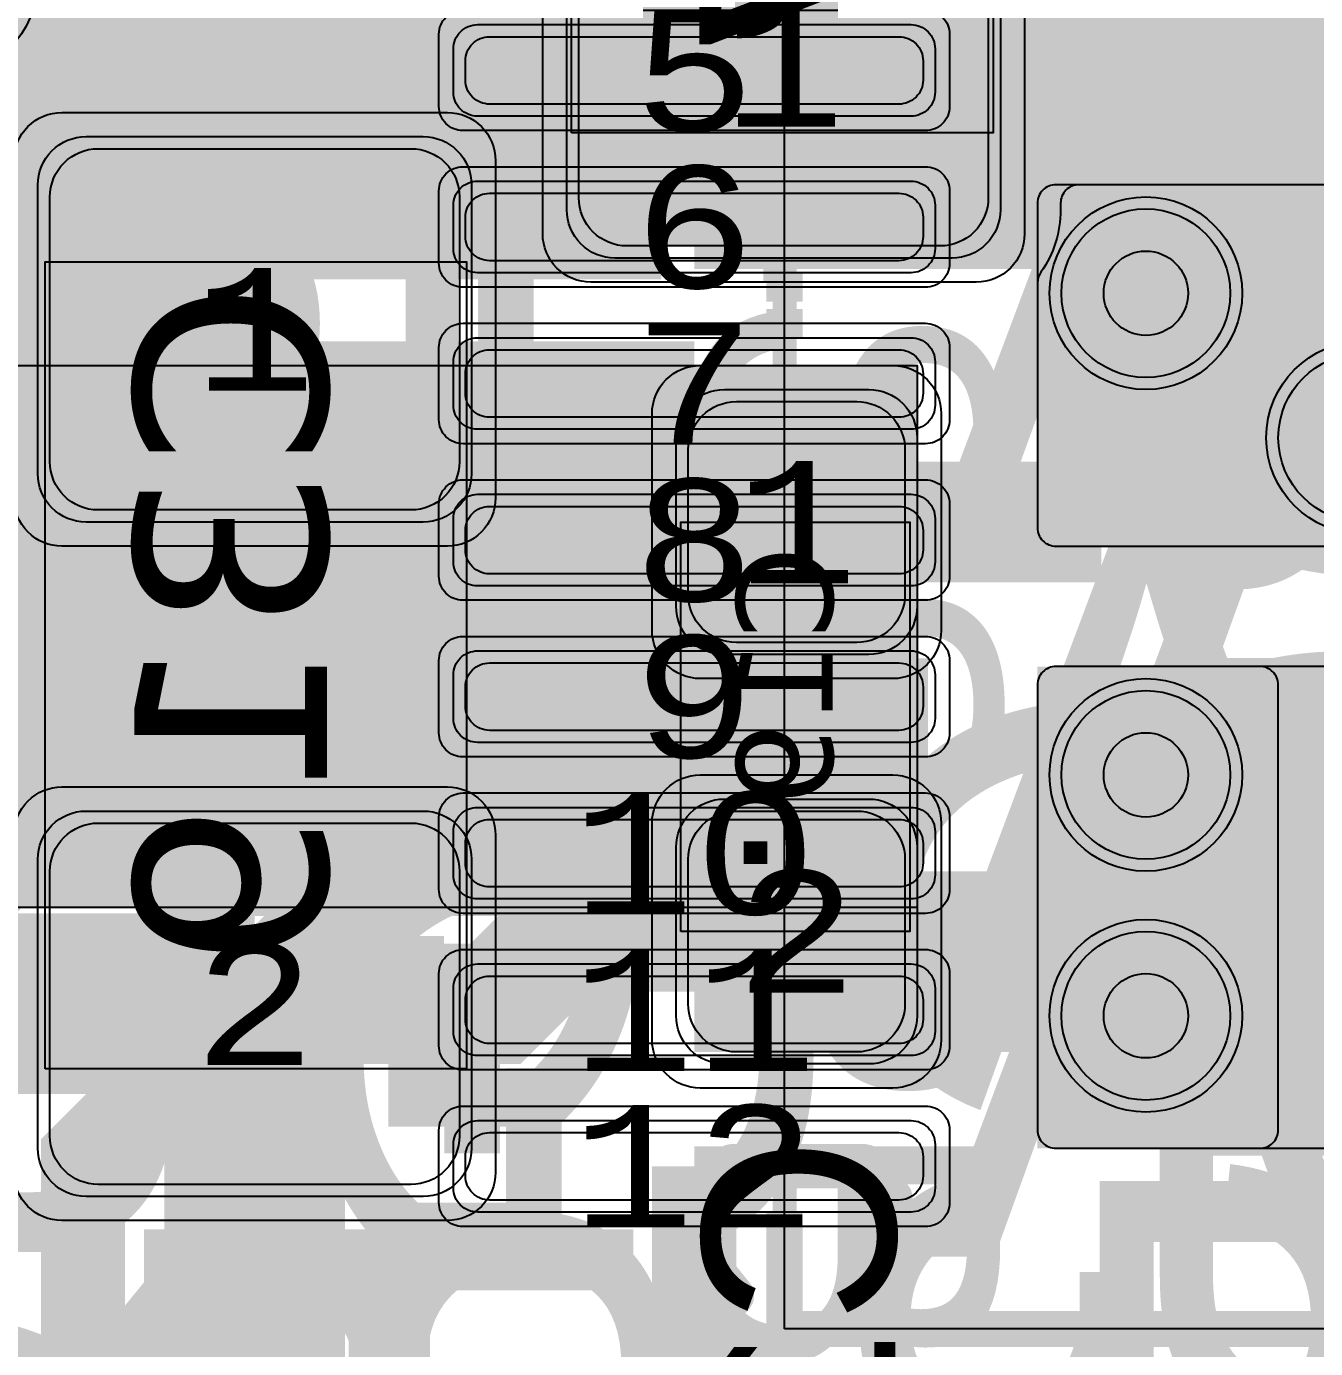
# Model space of a CAD drawing. Extents: x -28 to 199, y -61 to 255.
# Drawn here: x 87.55 to 92.9, y 116.92 to 122.41 of the extents above; entities that cross this region are included whole.
import ezdxf
from ezdxf.enums import TextEntityAlignment as Align

# ---------------------------------------------------------------- set-up
doc = ezdxf.new("R2010")
doc.units = 0
doc.header["$MEASUREMENT"] = 0
for name, color, linetype in [('ASSEMBLY_OUTLINES_BTM', 191, 'CONTINUOUS'), ('ASSEMBLY_OUTLINES_TOP', 102, 'CONTINUOUS'), ('ASSEMBLY_PART_NUMBERS_BTM', 191, 'CONTINUOUS'), ('ASSEMBLY_PART_NUMBERS_TOP', 102, 'CONTINUOUS'), ('ASSEMBLY_REF_DES_BTM', 191, 'CONTINUOUS'), ('DRILL_DRAWING', 21, 'CONTINUOUS'), ('GENERATED_SILKSCREEN_BTM', 255, 'CONTINUOUS'), ('GENERATED_SILKSCREEN_TOP', 140, 'CONTINUOUS'), ('PART_PADS_SMD_BTM', 10, 'CONTINUOUS'), ('PART_PADS_SMD_TOP', 150, 'CONTINUOUS'), ('PIN_NUMBERS_BTM', 8, 'CONTINUOUS'), ('PIN_NUMBERS_TOP', 8, 'CONTINUOUS'), ('PLACEMENT_OUTLINES_BTM', 222, 'CONTINUOUS'), ('PLACEMENT_OUTLINES_TOP', 130, 'CONTINUOUS'), ('PLANE_DATA_LAYER_2', 230, 'CONTINUOUS'), ('PLANE_DATA_LAYER_3', 81, 'CONTINUOUS'), ('PLANE_DATA_LAYER_BOTTOM', 10, 'CONTINUOUS'), ('PLANE_DATA_LAYER_TOP', 150, 'CONTINUOUS'), ('PLANE_SHAPES_LAYER_2', 230, 'CONTINUOUS'), ('PLANE_SHAPES_LAYER_3', 81, 'CONTINUOUS'), ('PLANE_SHAPES_LAYER_BOTTOM', 10, 'CONTINUOUS'), ('PLANE_SHAPES_LAYER_TOP', 150, 'CONTINUOUS'), ('SILKSCREEN_OUTLINES_BTM', 211, 'CONTINUOUS'), ('SILKSCREEN_OUTLINES_TOP', 150, 'CONTINUOUS'), ('SILKSCREEN_REF_DES_BTM', 211, 'CONTINUOUS'), ('SOLDERMASK_PADS_BTM', 12, 'CONTINUOUS'), ('SOLDERMASK_PADS_TOP', 180, 'CONTINUOUS'), ('SOLDERPASTE_PADS_BTM', 12, 'CONTINUOUS'), ('SOLDERPASTE_PADS_TOP', 180, 'CONTINUOUS'), ('TRACES_LAYER_BOTTOM', 10, 'CONTINUOUS'), ('TRACES_LAYER_TOP', 150, 'CONTINUOUS'), ('VIA_HOLES_LAYER_2', 30, 'CONTINUOUS'), ('VIA_HOLES_LAYER_3', 30, 'CONTINUOUS'), ('VIA_HOLES_LAYER_BOTTOM', 30, 'CONTINUOUS'), ('VIA_HOLES_LAYER_TOP', 30, 'CONTINUOUS'), ('VIA_PADS_LAYER_2', 230, 'CONTINUOUS'), ('VIA_PADS_LAYER_3', 81, 'CONTINUOUS'), ('VIA_PADS_LAYER_BOTTOM', 10, 'CONTINUOUS'), ('VIA_PADS_LAYER_TOP', 150, 'CONTINUOUS')]:
    doc.layers.add(name, color=color, linetype=linetype)
doc.styles.add('COURIER_NEW', font='COUR.TTF')
doc.styles.add('VERDANA', font='verdana.TTF')
doc.styles.add('VERIBEST_GERBER_0', font='txt')

msp = doc.modelspace()

# ---------------------------------------------------------------- hatches: boundary and pattern name
at = {"layer": 'PLANE_DATA_LAYER_2'}
h = msp.add_hatch(color=256, dxfattribs=at)
h.paths.add_polyline_path([(91.25, 118.8262, -0.414213562373095), (91.1738, 118.75), (87.500008, 118.75, 0.414213562373095), (87.5, 118.749992), (87.5, 109.0762, -0.414213562373095), (87.4238, 109), (81.5762, 109, -0.414213562373095), (81.5, 109.0762), (81.5, 111.999992, 0.414213562373095), (81.499992, 112), (74.315231, 112, -0.0896916444360774), (74.288544, 112.004826), (74.245837, 112.020794, -0.38634117418991), (74.198919, 112.111884, 0.0655238221195847), (74.25, 112.5, 0.6881393060826181), (71.632946, 113.501095, -0.6881368522753694), (71.5, 113.551951), (71.5, 114.6738, -0.414213562373095), (71.5762, 114.75), (73.249992, 114.75, 0.414213562373095), (73.25, 114.750008), (73.25, 117.6738, -0.414213562373095), (73.3262, 117.75), (80.499992, 117.75, 0.414213562373095), (80.5, 117.750008), (80.5, 120.9238, -0.414213562373095), (80.5762, 121), (91.1738, 121, -0.414213562373095), (91.25, 120.9238)], flags=0)
h.paths.add_polyline_path([(78.75, 113.25, -0.9999999999999999), (80.75, 113.25, -0.9999999999999999)], flags=0)
msp.add_hatch(color=256, dxfattribs=at).paths.add_polyline_path([(93.5, 119.6738, 0.414213562373095), (93.4238, 119.75), (91.8262, 119.75, 0.414213562373095), (91.75, 119.6738), (91.75, 117.8262, 0.414213562373095), (91.8262, 117.75), (93.4238, 117.75, 0.414213562373095), (93.5, 117.8262)], flags=0)
at = {"layer": 'PLANE_DATA_LAYER_3'}
h = msp.add_hatch(color=256, dxfattribs=at)
h.paths.add_polyline_path([(91.25, 118.8262, -0.414213562373095), (91.1738, 118.75), (87.500008, 118.75, 0.414213562373095), (87.5, 118.749992), (87.5, 109.0762, -0.414213562373095), (87.4238, 109), (81.5762, 109, -0.414213562373095), (81.5, 109.0762), (81.5, 111.999992, 0.414213562373095), (81.499992, 112), (74.315231, 112, -0.0896916444360774), (74.288544, 112.004826), (74.245837, 112.020794, -0.38634117418991), (74.198919, 112.111884, 0.0655238221195847), (74.25, 112.5, 8.775220451958496), (74.098135, 111.842328, -0.3863601005615795), (74.19331, 111.880291), (74.20049, 111.877606, -0.3128859315197192), (74.25, 111.806233), (74.25, 109.926166, -0.7996942034350434), (74.104968, 109.893477, 0.7996971042178793), (71.25, 109.250001), (71.25, 109.249999, 0.7996971042178793), (74.104968, 108.606523, -0.7996942034350434), (74.25, 108.573834), (74.25, 105.681922, -0.7217946595092917), (74.112715, 105.63637, 3.013793228407704), (74.112715, 103.66363, -0.7217946595092917), (74.25, 103.618078), (74.25, 96.0762, -0.414213562373095), (74.1738, 96), (63.5762, 96, -0.414213562373095), (63.5, 96.0762), (63.5, 102.1738, -0.414213562373095), (63.5762, 102.25), (70.249992, 102.25, 0.414213562373095), (70.25, 102.250008), (70.250002, 106.46844), (70.250002, 106.468441, -0.198909955685367), (70.27232, 106.522322), (70.999998, 107.249998), (71, 107.250004), (71, 114.6738, -0.414213562373095), (71.0762, 114.75), (73.249992, 114.75, 0.414213562373095), (73.25, 114.750008), (73.25, 117.6738, -0.414213562373095), (73.3262, 117.75), (80.499992, 117.75, 0.414213562373095), (80.5, 117.750008), (80.5, 120.9238, -0.414213562373095), (80.5762, 121), (91.1738, 121, -0.414213562373095), (91.25, 120.9238)], flags=0)
h.paths.add_polyline_path([(78.75, 113.25, -0.9999999999999999), (80.75, 113.25, -0.9999999999999999)], flags=0)
msp.add_hatch(color=256, dxfattribs=at).paths.add_polyline_path([(93.5, 119.6738, 0.414213562373095), (93.4238, 119.75), (91.8262, 119.75, 0.414213562373095), (91.75, 119.6738), (91.75, 117.8262, 0.414213562373095), (91.8262, 117.75), (93.4238, 117.75, 0.414213562373095), (93.5, 117.8262)], flags=0)
at = {"layer": 'PLANE_DATA_LAYER_BOTTOM'}
for points in [[(93.5, 121.6738, 0.414213562373095), (93.4238, 121.75), (91.922198, 121.75, 0.414213562373095), (91.845998, 121.6738), (91.845998, 121.645996, -0.1546215811507667), (91.763902, 121.386869, 0.1546231461947757), (91.75, 121.34299), (91.75, 120.3262, 0.414213562373095), (91.8262, 120.25), (93.4238, 120.25, 0.414213562373095), (93.5, 120.3262)], [(92.75, 119.6738, 0.414213562373095), (92.6738, 119.75), (91.8262, 119.75, 0.414213562373095), (91.75, 119.6738), (91.75, 117.8262, 0.414213562373095), (91.8262, 117.75), (92.6738, 117.75, 0.414213562373095), (92.75, 117.8262)]]:
    msp.add_hatch(color=256, dxfattribs=at).paths.add_polyline_path(points, flags=0)
at = {"layer": 'PLANE_DATA_LAYER_TOP'}
for points in [[(93.5, 121.6738, 0.414213562373095), (93.4238, 121.75), (91.8262, 121.75, 0.414213562373095), (91.75, 121.6738), (91.75, 120.3262, 0.414213562373095), (91.8262, 120.25), (93.4238, 120.25, 0.414213562373095), (93.5, 120.3262)], [(93.5, 119.6738, 0.414213562373095), (93.4238, 119.75), (91.8262, 119.75, 0.414213562373095), (91.75, 119.6738), (91.75, 117.8262, 0.414213562373095), (91.8262, 117.75), (93.4238, 117.75, 0.414213562373095), (93.5, 117.8262)]]:
    msp.add_hatch(color=256, dxfattribs=at).paths.add_polyline_path(points, flags=0)
at = {"layer": 'PLANE_SHAPES_LAYER_2'}
h = msp.add_hatch(color=256, dxfattribs=at)
h.paths.add_polyline_path([(169.5, 129.25), (149.5, 129.25), (142.25, 122), (142.25, 90.5), (147.5, 90.5), (147.5, 80), (154, 80), (154, 69.25), (131.75, 69.25), (131.75, 73.25), (121.25, 73.25), (121.25, 81), (110.5, 81), (110.5, 125.75), (106.5, 125.75), (106.5, 128.75), (93.5, 128.75), (93.5, 120.25), (91.75, 120.25), (91.75, 121.5), (80, 121.5), (80, 118.25), (73.25, 118.25), (73.25, 124.5), (67.5, 124.5), (67.5, 128), (57.75, 128), (57.75, 120.25), (55.25, 120.25), (55.25, 121.5), (47.5, 121.5), (47.5, 119), (35, 119), (35, 134.75), (32.75, 134.75), (32.75, 159.75), (29.25, 159.75), (29.25, 175.25), (22.5, 175.25), (22.5, 195.25), (17.25, 195.25), (17.25, 198), (22.5, 198), (22.5, 216.5), (40.25, 216.5), (40.25, 235.5), (54.5, 235.5), (54.5, 254), (87.25, 254), (87.25, 236.25), (86.25, 236.25), (86.25, 228.75), (81, 228.75), (81, 218.75), (95.25, 218.75), (95.25, 194.5), (87, 194.5), (87, 172), (131.1, 172), (131.1, 208.75), (115.5, 208.75), (115.5, 213.75), (106.75, 213.75), (106.75, 218.75), (110.25, 222.25), (110.25, 226.25), (142.5, 226.25), (142.5, 221.5), (160.5, 221.5), (160.5, 240.75), (169.5, 240.75)])
h.paths.add_polyline_path([(35.5, 149.5), (41.75, 149.5), (41.75, 152), (39.25, 152), (39.25, 154), (37.75, 154), (37.75, 152), (35.5, 152)], flags=16)
h.paths.add_polyline_path([(37.5, 125.75), (37.5, 128.75), (42.75, 128.75), (42.75, 125.75)], flags=16)
h.paths.add_polyline_path([(52, 127.75), (52, 130.75), (54.25, 130.75), (54.25, 127.75)], flags=16)
h.paths.add_polyline_path([(50.75, 219.5), (50.75, 226.5), (71.75, 226.5), (71.75, 219.5)], flags=16)
h.paths.add_polyline_path([(66.5, 150.75), (66.5, 177.5), (72.25, 177.5), (72.25, 150.75)], flags=16)
h.paths.add_polyline_path([(47.25, 185.25), (73, 185.25), (73, 188.25), (70.25, 188.25), (70.25, 191), (47.25, 191)], flags=16)
h.paths.add_polyline_path([(84.5, 208), (84.5, 212.75), (85, 212.75), (85, 208)], flags=16)
h.paths.add_polyline_path([(61.5, 137.25), (87.75, 137.25), (87.75, 140.5), (84.75, 140.5), (84.75, 143), (61.5, 143)], flags=16)
h.paths.add_polyline_path([(88.75, 127), (88.75, 130), (91, 130), (91, 127)], flags=16)
h.paths.add_polyline_path([(85.5, 130.25), (85.5, 132.5), (91, 132.5), (91, 130.25)], flags=16)
h.paths.add_polyline_path([(108.75, 142.25), (135.75, 142.25), (135.75, 145.75), (132.25, 145.75), (132.25, 149), (108.75, 149)], flags=16)
h.paths.add_polyline_path([(114.25, 126.75), (140.75, 126.75), (140.75, 129.75), (137.25, 129.75), (137.25, 133), (114.25, 133)], flags=16)
h.paths.add_polyline_path([(155.25, 180.25), (166.25, 180.25), (166.25, 186.25), (152.25, 186.25), (152.25, 183), (155.25, 183)], flags=16)
msp.add_hatch(color=256, dxfattribs=at).paths.add_polyline_path([(91.25, 118.75), (87.5, 118.75), (87.5, 109), (81.5, 109), (81.5, 112), (74.25, 112), (74.25, 107.25), (71.5, 107.25), (71.5, 114.75), (80.5, 114.75), (80.5, 121), (91.25, 121)], flags=0)
at = {"layer": 'PLANE_SHAPES_LAYER_3'}
h = msp.add_hatch(color=256, dxfattribs=at)
h.paths.add_polyline_path([(169.5, 129.25), (149.5, 129.25), (142.25, 122), (142.25, 90.5), (147.5, 90.5), (147.5, 80), (154, 80), (154, 69.25), (131.75, 69.25), (131.75, 73.25), (121.25, 73.25), (121.25, 81), (110.5, 81), (110.5, 125.75), (106.5, 125.75), (106.5, 128.75), (93.5, 128.75), (93.5, 120.25), (91.75, 120.25), (91.75, 121.5), (80, 121.5), (80, 118.25), (73.25, 118.25), (73.25, 124.5), (67.5, 124.5), (67.5, 127.75), (58.25, 127.75), (58.25, 130.25), (88.75, 130.25), (88.75, 127), (91, 127), (91, 132.5), (55, 132.5), (55, 131.25), (52, 131.25), (52, 127.75), (55, 127.75), (55, 127.25), (57.75, 127.25), (57.75, 120.25), (55.25, 120.25), (55.25, 121.5), (47.5, 121.5), (47.5, 119), (35, 119), (35, 134.75), (32.75, 134.75), (32.75, 159.75), (29.25, 159.75), (29.25, 175.25), (22.5, 175.25), (22.5, 195.25), (17.25, 195.25), (17.25, 198), (22.5, 198), (22.5, 216.5), (40.25, 216.5), (40.25, 235.5), (54.5, 235.5), (54.5, 254), (87.25, 254), (87.25, 236.25), (86.25, 236.25), (86.25, 228.75), (81, 228.75), (81, 218.75), (95.25, 218.75), (95.25, 194.5), (87, 194.5), (87, 172), (131.1, 172), (131.1, 208.75), (115.5, 208.75), (115.5, 213.75), (106.75, 213.75), (106.75, 218.75), (110.25, 222.25), (110.25, 226.25), (142.5, 226.25), (142.5, 221.5), (160.5, 221.5), (160.5, 240.75), (169.5, 240.75)])
h.paths.add_polyline_path([(35.5, 149.5), (41.75, 149.5), (41.75, 152), (39.25, 152), (39.25, 154), (37.75, 154), (37.75, 152), (35.5, 152)], flags=16)
h.paths.add_polyline_path([(37.5, 125.75), (37.5, 128.75), (42.75, 128.75), (42.75, 125.75)], flags=16)
h.paths.add_polyline_path([(50.75, 219.5), (50.75, 226.5), (71.75, 226.5), (71.75, 219.5)], flags=16)
h.paths.add_polyline_path([(66.5, 150.75), (66.5, 177.5), (72.25, 177.5), (72.25, 150.75)], flags=16)
h.paths.add_polyline_path([(47.25, 185.25), (73, 185.25), (73, 188.25), (70.25, 188.25), (70.25, 191), (47.25, 191)], flags=16)
h.paths.add_polyline_path([(84.5, 208), (84.5, 212.75), (85, 212.75), (85, 208)], flags=16)
h.paths.add_polyline_path([(61.5, 137.25), (87.75, 137.25), (87.75, 140.5), (84.75, 140.5), (84.75, 143), (61.5, 143)], flags=16)
h.paths.add_polyline_path([(108.75, 142.25), (135.75, 142.25), (135.75, 145.75), (132.25, 145.75), (132.25, 149), (108.75, 149)], flags=16)
h.paths.add_polyline_path([(114.25, 126.75), (140.75, 126.75), (140.75, 129.75), (137.25, 129.75), (137.25, 133), (114.25, 133)], flags=16)
h.paths.add_polyline_path([(155.25, 180.25), (166.25, 180.25), (166.25, 186.25), (152.25, 186.25), (152.25, 183), (155.25, 183)], flags=16)
msp.add_hatch(color=256, dxfattribs=at).paths.add_polyline_path([(91.25, 118.75), (87.5, 118.75), (87.5, 109), (81.5, 109), (81.5, 112), (74.25, 112), (74.25, 107.25), (71.5, 107.25), (71.5, 114.75), (80.5, 114.75), (80.5, 121), (91.25, 121)], flags=0)
at = {"layer": 'VIA_HOLES_LAYER_2'}
h = msp.add_hatch(color=256, dxfattribs=at)
edge = h.paths.add_edge_path()
edge.add_arc((92.2, 121.3), 0.175, 0, 360)
h = msp.add_hatch(color=256, dxfattribs=at)
edge = h.paths.add_edge_path()
edge.add_arc((92.2, 119.3), 0.175, 0, 360)
h = msp.add_hatch(color=256, dxfattribs=at)
edge = h.paths.add_edge_path()
edge.add_arc((92.2, 118.3), 0.175, 0, 360)
at = {"layer": 'VIA_HOLES_LAYER_3'}
h = msp.add_hatch(color=256, dxfattribs=at)
edge = h.paths.add_edge_path()
edge.add_arc((92.2, 121.3), 0.175, 0, 360)
h = msp.add_hatch(color=256, dxfattribs=at)
edge = h.paths.add_edge_path()
edge.add_arc((92.2, 119.3), 0.175, 0, 360)
h = msp.add_hatch(color=256, dxfattribs=at)
edge = h.paths.add_edge_path()
edge.add_arc((92.2, 118.3), 0.175, 0, 360)
at = {"layer": 'VIA_HOLES_LAYER_BOTTOM'}
h = msp.add_hatch(color=256, dxfattribs=at)
edge = h.paths.add_edge_path()
edge.add_arc((92.2, 121.3), 0.175, 0, 360)
h = msp.add_hatch(color=256, dxfattribs=at)
edge = h.paths.add_edge_path()
edge.add_arc((92.2, 119.3), 0.175, 0, 360)
h = msp.add_hatch(color=256, dxfattribs=at)
edge = h.paths.add_edge_path()
edge.add_arc((92.2, 118.3), 0.175, 0, 360)
at = {"layer": 'VIA_HOLES_LAYER_TOP'}
h = msp.add_hatch(color=256, dxfattribs=at)
edge = h.paths.add_edge_path()
edge.add_arc((92.2, 121.3), 0.175, 0, 360)
h = msp.add_hatch(color=256, dxfattribs=at)
edge = h.paths.add_edge_path()
edge.add_arc((92.2, 119.3), 0.175, 0, 360)
h = msp.add_hatch(color=256, dxfattribs=at)
edge = h.paths.add_edge_path()
edge.add_arc((92.2, 118.3), 0.175, 0, 360)

# ---------------------------------------------------------------- linework, layer by layer
at = {"layer": 'ASSEMBLY_OUTLINES_BTM'}
for points in [[(89.815998, 121.965996), (89.815998, 125.315996), (91.565998, 125.315996), (91.565998, 121.965996)], [(87.63, 118.08), (87.63, 121.43), (89.38, 121.43), (89.38, 118.08)], [(90.27, 118.65), (90.27, 120.35), (91.22, 120.35), (91.22, 118.65)]]:
    msp.add_lwpolyline(points, close=True, dxfattribs=at)
at = {"layer": 'ASSEMBLY_OUTLINES_TOP', "const_width": 0.1}
msp.add_lwpolyline([(90.7, 117), (90.7, 125.5), (96.3, 125.5), (96.3, 117)], close=True, dxfattribs=at)
at = {"layer": 'GENERATED_SILKSCREEN_BTM', "const_width": 0.15}
for points in [[(93.320998, 122.503996), (92.361998, 121.964996), (92.356998, 121.962996), (92.352998, 121.962996), (92.348998, 121.962996), (92.344998, 121.964996), (92.338998, 121.967996), (92.334998, 121.971996), (92.332998, 121.976996), (92.331998, 121.981996), (92.331998, 122.656996), (92.333998, 122.663996), (92.338998, 122.668996), (92.344998, 122.672996), (92.352998, 122.673996), (92.359998, 122.672996), (92.366998, 122.668996), (92.371998, 122.663996), (92.372998, 122.656996), (92.372998, 122.015996), (93.301998, 122.537996)], [(91.1536, 117.5504), (91.044, 117.6848), (91.0416, 117.6888), (91.0384, 117.6896), (91.0352, 117.6912), (91.0312, 117.692), (90.4824, 117.692), (90.4784, 117.6912), (90.4752, 117.6896), (90.4736, 117.688), (90.472, 117.6872), (90.4696, 117.6848), (90.36, 117.5504), (90.3592, 117.548), (90.3584, 117.5456), (90.3576, 117.5448), (90.3568, 117.5416), (90.3568, 117.272), (90.3576, 117.268), (90.3584, 117.2664), (90.3592, 117.264), (90.36, 117.2616), (90.4696, 117.1264), (90.4736, 117.1232), (90.48, 117.1216), (90.484, 117.1224), (90.4888, 117.124), (90.492, 117.1264), (90.4952, 117.1304), (90.4976, 117.1344), (90.4984, 117.1384), (90.4984, 117.1424), (90.496, 117.1456), (90.3896, 117.2776), (90.3896, 117.536), (90.4904, 117.6592), (91.0232, 117.6592), (91.124, 117.536), (91.124, 117.2776), (91.0176, 117.1456), (91.016, 117.1424), (91.0152, 117.1384), (91.016, 117.1344), (91.0184, 117.1304), (91.0216, 117.1264), (91.0256, 117.124), (91.0296, 117.1224), (91.0352, 117.1216), (91.04, 117.1232), (91.044, 117.1264), (91.1536, 117.2616), (91.1552, 117.2648), (91.156, 117.2656), (91.156, 117.268), (91.1568, 117.2688), (91.1568, 117.2696), (91.1568, 117.272), (91.1568, 117.5416), (91.156, 117.5448), (91.1552, 117.548), (91.1536, 117.5504)], [(89.002, 117.0375), (88.865, 117.2055), (88.862, 117.2105), (88.858, 117.2115), (88.854, 117.2135), (88.849, 117.2145), (88.163, 117.2145), (88.158, 117.2135), (88.154, 117.2115), (88.152, 117.2095), (88.15, 117.2085), (88.147, 117.2055), (88.01, 117.0375), (88.009, 117.0345), (88.008, 117.0315), (88.007, 117.0305), (88.006, 117.0265), (88.006, 116.6895)], [(88.047, 116.6965), (88.047, 117.0195), (88.173, 117.1735), (88.839, 117.1735), (88.965, 117.0195), (88.965, 116.6965)], [(89.006, 116.6895), (89.006, 117.0265), (89.005, 117.0305), (89.004, 117.0345), (89.002, 117.0375)]]:
    msp.add_lwpolyline(points, dxfattribs=at)
for points in [[(87.630005, 119.166164, 1.1642e-05), (87.629995, 119.166156), (87.629995, 120.333844, 1.1642e-05), (87.630005, 120.333836), (87.630005, 119.166164)], [(89.380005, 119.157902, 1.22306e-05), (89.379995, 119.157911), (89.379995, 120.342089, 1.22306e-05), (89.380005, 120.342098), (89.380005, 119.157902)], [(90.270005, 119.207911, 1.22306e-05), (90.269995, 119.207902), (90.269995, 119.792098, 1.22306e-05), (90.270005, 119.792089), (90.270005, 119.207911)], [(91.220005, 119.216156, 1.1642e-05), (91.219995, 119.216164), (91.219995, 119.783836, 1.1642e-05), (91.220005, 119.783844), (91.220005, 119.216156)]]:
    msp.add_lwpolyline(points, format="xyb", dxfattribs=at)
at = {"layer": 'GENERATED_SILKSCREEN_TOP', "const_width": 0.15}
for points in [[(90.699995, 121.84), (90.699995, 121.96), (90.700005, 121.96), (90.700005, 121.84)], [(90.699995, 121.19), (90.699995, 121.31), (90.700005, 121.31), (90.700005, 121.19)], [(90.699995, 120.54), (90.699995, 120.66), (90.700005, 120.66), (90.700005, 120.54)], [(90.699995, 119.89), (90.699995, 120.01), (90.700005, 120.01), (90.700005, 119.89)], [(90.699995, 119.24), (90.699995, 119.36), (90.700005, 119.36), (90.700005, 119.24)], [(90.699995, 118.59), (90.699995, 118.71), (90.700005, 118.71), (90.700005, 118.59)], [(90.699995, 117.94), (90.699995, 118.06), (90.700005, 118.06), (90.700005, 117.94)]]:
    msp.add_lwpolyline(points, close=True, dxfattribs=at)
msp.add_lwpolyline([(96.300005, 117, -0.4142135624), (96.3, 116.999995), (90.7, 116.999995, -0.4142135624), (90.699995, 117), (90.699995, 117.41), (90.700005, 117.41), (90.700005, 117.000005), (96.299995, 117.000005), (96.299995, 117.41), (96.300005, 117.41), (96.300005, 117)], format="xyb", dxfattribs=at)
at = {"layer": 'PART_PADS_SMD_BTM'}
for points in [[(89.795998, 122.845996, -0.4142135624), (89.995998, 123.045996), (91.395998, 123.045996, -0.4142135624), (91.595998, 122.845996), (91.595998, 121.645996, -0.4142135624), (91.395998, 121.445996), (89.995998, 121.445996, -0.4142135624), (89.795998, 121.645996)], [(89.4, 120.55, -0.4142135624), (89.2, 120.35), (87.8, 120.35, -0.4142135624), (87.6, 120.55), (87.6, 121.75, -0.4142135624), (87.8, 121.95), (89.2, 121.95, -0.4142135624), (89.4, 121.75)], [(91.05, 120.9, -0.4142135624), (91.25, 120.7), (91.25, 120, -0.4142135624), (91.05, 119.8), (90.45, 119.8, -0.4142135624), (90.25, 120), (90.25, 120.7, -0.4142135624), (90.45, 120.9)], [(91.05, 119.2, -0.4142135624), (91.25, 119), (91.25, 118.3, -0.4142135624), (91.05, 118.1), (90.45, 118.1, -0.4142135624), (90.25, 118.3), (90.25, 119, -0.4142135624), (90.45, 119.2)], [(89.4, 117.75, -0.4142135624), (89.2, 117.55), (87.8, 117.55, -0.4142135624), (87.6, 117.75), (87.6, 118.95, -0.4142135624), (87.8, 119.15), (89.2, 119.15, -0.4142135624), (89.4, 118.95)]]:
    msp.add_lwpolyline(points, format="xyb", close=True, dxfattribs=at)
at = {"layer": 'PART_PADS_SMD_TOP'}
for points in [[(89.325, 122.315, -0.4142135624), (89.425, 122.415), (91.225, 122.415, -0.4142135624), (91.325, 122.315), (91.325, 122.135, -0.4142135624), (91.225, 122.035), (89.425, 122.035, -0.4142135624), (89.325, 122.135)], [(89.325, 121.665, -0.4142135624), (89.425, 121.765), (91.225, 121.765, -0.4142135624), (91.325, 121.665), (91.325, 121.485, -0.4142135624), (91.225, 121.385), (89.425, 121.385, -0.4142135624), (89.325, 121.485)], [(89.325, 121.015, -0.4142135624), (89.425, 121.115), (91.225, 121.115, -0.4142135624), (91.325, 121.015), (91.325, 120.835, -0.4142135624), (91.225, 120.735), (89.425, 120.735, -0.4142135624), (89.325, 120.835)], [(89.325, 120.365, -0.4142135624), (89.425, 120.465), (91.225, 120.465, -0.4142135624), (91.325, 120.365), (91.325, 120.185, -0.4142135624), (91.225, 120.085), (89.425, 120.085, -0.4142135624), (89.325, 120.185)], [(89.325, 119.715, -0.4142135624), (89.425, 119.815), (91.225, 119.815, -0.4142135624), (91.325, 119.715), (91.325, 119.535, -0.4142135624), (91.225, 119.435), (89.425, 119.435, -0.4142135624), (89.325, 119.535)], [(89.325, 119.065, -0.4142135624), (89.425, 119.165), (91.225, 119.165, -0.4142135624), (91.325, 119.065), (91.325, 118.885, -0.4142135624), (91.225, 118.785), (89.425, 118.785, -0.4142135624), (89.325, 118.885)], [(89.325, 118.415, -0.4142135624), (89.425, 118.515), (91.225, 118.515, -0.4142135624), (91.325, 118.415), (91.325, 118.235, -0.4142135624), (91.225, 118.135), (89.425, 118.135, -0.4142135624), (89.325, 118.235)], [(89.325, 117.765, -0.4142135624), (89.425, 117.865), (91.225, 117.865, -0.4142135624), (91.325, 117.765), (91.325, 117.585, -0.4142135624), (91.225, 117.485), (89.425, 117.485, -0.4142135624), (89.325, 117.585)]]:
    msp.add_lwpolyline(points, format="xyb", close=True, dxfattribs=at)
at = {"layer": 'PLACEMENT_OUTLINES_BTM'}
for points in [[(89.815998, 121.965996), (89.815998, 125.315996), (91.565998, 125.315996), (91.565998, 121.965996)], [(87.63, 118.08), (87.63, 121.43), (89.38, 121.43), (89.38, 118.08)], [(90.27, 118.65), (90.27, 120.35), (91.22, 120.35), (91.22, 118.65)]]:
    msp.add_lwpolyline(points, close=True, dxfattribs=at)
at = {"layer": 'PLACEMENT_OUTLINES_TOP'}
msp.add_lwpolyline([(90.7, 117), (90.7, 125.5), (96.3, 125.5), (96.3, 117)], close=True, dxfattribs=at)
at = {"layer": 'PLANE_DATA_LAYER_2'}
msp.add_lwpolyline([(93.5, 119.6738, 0.4142135624), (93.4238, 119.75), (91.8262, 119.75, 0.4142135624), (91.75, 119.6738), (91.75, 117.8262, 0.4142135624), (91.8262, 117.75), (93.4238, 117.75, 0.4142135624), (93.5, 117.8262)], format="xyb", close=True, dxfattribs=at)
at = {"layer": 'PLANE_DATA_LAYER_3'}
msp.add_lwpolyline([(93.5, 119.6738, 0.4142135624), (93.4238, 119.75), (91.8262, 119.75, 0.4142135624), (91.75, 119.6738), (91.75, 117.8262, 0.4142135624), (91.8262, 117.75), (93.4238, 117.75, 0.4142135624), (93.5, 117.8262)], format="xyb", close=True, dxfattribs=at)
at = {"layer": 'PLANE_DATA_LAYER_BOTTOM'}
for points in [[(93.5, 121.6738, 0.4142135624), (93.4238, 121.75), (91.922198, 121.75, 0.4142135624), (91.845998, 121.6738), (91.845998, 121.645996, -0.1546215812), (91.763902, 121.386869, 0.1546231462), (91.75, 121.34299), (91.75, 120.3262, 0.4142135624), (91.8262, 120.25), (93.4238, 120.25, 0.4142135624), (93.5, 120.3262)], [(92.75, 119.6738, 0.4142135624), (92.6738, 119.75), (91.8262, 119.75, 0.4142135624), (91.75, 119.6738), (91.75, 117.8262, 0.4142135624), (91.8262, 117.75), (92.6738, 117.75, 0.4142135624), (92.75, 117.8262)]]:
    msp.add_lwpolyline(points, format="xyb", close=True, dxfattribs=at)
at = {"layer": 'PLANE_DATA_LAYER_TOP'}
for points in [[(93.5, 121.6738, 0.4142135624), (93.4238, 121.75), (91.8262, 121.75, 0.4142135624), (91.75, 121.6738), (91.75, 120.3262, 0.4142135624), (91.8262, 120.25), (93.4238, 120.25, 0.4142135624), (93.5, 120.3262)], [(93.5, 119.6738, 0.4142135624), (93.4238, 119.75), (91.8262, 119.75, 0.4142135624), (91.75, 119.6738), (91.75, 117.8262, 0.4142135624), (91.8262, 117.75), (93.4238, 117.75, 0.4142135624), (93.5, 117.8262)]]:
    msp.add_lwpolyline(points, format="xyb", close=True, dxfattribs=at)
at = {"layer": 'PLANE_SHAPES_LAYER_2'}
msp.add_lwpolyline([(91.25, 118.75), (87.5, 118.75), (87.5, 109), (81.5, 109), (81.5, 112), (74.25, 112), (74.25, 107.25), (71.5, 107.25), (71.5, 114.75), (80.5, 114.75), (80.5, 121), (91.25, 121)], close=True, dxfattribs=at)
msp.add_solid([(91.75, 117.75), (93.5, 117.75), (91.75, 119.75), (93.5, 119.75)], dxfattribs=at)
at = {"layer": 'PLANE_SHAPES_LAYER_3'}
msp.add_lwpolyline([(91.25, 118.75), (87.5, 118.75), (87.5, 109), (81.5, 109), (81.5, 112), (74.25, 112), (74.25, 107.25), (71.5, 107.25), (71.5, 114.75), (80.5, 114.75), (80.5, 121), (91.25, 121)], close=True, dxfattribs=at)
msp.add_solid([(91.75, 117.75), (93.5, 117.75), (91.75, 119.75), (93.5, 119.75)], dxfattribs=at)
at = {"layer": 'PLANE_SHAPES_LAYER_BOTTOM'}
for points in [[(91.75, 120.25), (93.5, 120.25), (91.75, 121.75), (93.5, 121.75)], [(91.75, 117.75), (92.75, 117.75), (91.75, 119.75), (92.75, 119.75)]]:
    msp.add_solid(points, dxfattribs=at)
at = {"layer": 'PLANE_SHAPES_LAYER_TOP'}
for points in [[(91.75, 120.25), (93.5, 120.25), (91.75, 121.75), (93.5, 121.75)], [(91.75, 117.75), (93.5, 117.75), (91.75, 119.75), (93.5, 119.75)]]:
    msp.add_solid(points, dxfattribs=at)
at = {"layer": 'SILKSCREEN_OUTLINES_BTM'}
for points in [[(89.815998, 121.965996), (89.815998, 125.315996), (91.565998, 125.315996), (91.565998, 121.965996)], [(87.63, 118.08), (87.63, 121.43), (89.38, 121.43), (89.38, 118.08)], [(90.27, 118.65), (90.27, 120.35), (91.22, 120.35), (91.22, 118.65)]]:
    msp.add_lwpolyline(points, close=True, dxfattribs=at)
at = {"layer": 'SILKSCREEN_OUTLINES_TOP'}
msp.add_lwpolyline([(90.7, 117), (90.7, 125.5), (96.3, 125.5), (96.3, 117)], close=True, dxfattribs=at)
at = {"layer": 'SOLDERMASK_PADS_BTM'}
for points in [[(89.695998, 122.945996, -0.4142135624), (89.895998, 123.145996), (91.495998, 123.145996, -0.4142135624), (91.695998, 122.945996), (91.695998, 121.545996, -0.4142135624), (91.495998, 121.345996), (89.895998, 121.345996, -0.4142135624), (89.695998, 121.545996)], [(89.5, 120.45, -0.4142135624), (89.3, 120.25), (87.7, 120.25, -0.4142135624), (87.5, 120.45), (87.5, 121.85, -0.4142135624), (87.7, 122.05), (89.3, 122.05, -0.4142135624), (89.5, 121.85)], [(91.15, 121, -0.4142135624), (91.35, 120.8), (91.35, 119.9, -0.4142135624), (91.15, 119.7), (90.35, 119.7, -0.4142135624), (90.15, 119.9), (90.15, 120.8, -0.4142135624), (90.35, 121)], [(91.15, 119.3, -0.4142135624), (91.35, 119.1), (91.35, 118.2, -0.4142135624), (91.15, 118), (90.35, 118, -0.4142135624), (90.15, 118.2), (90.15, 119.1, -0.4142135624), (90.35, 119.3)], [(89.5, 117.65, -0.4142135624), (89.3, 117.45), (87.7, 117.45, -0.4142135624), (87.5, 117.65), (87.5, 119.05, -0.4142135624), (87.7, 119.25), (89.3, 119.25, -0.4142135624), (89.5, 119.05)]]:
    msp.add_lwpolyline(points, format="xyb", close=True, dxfattribs=at)
at = {"layer": 'SOLDERMASK_PADS_TOP'}
for points in [[(89.265, 122.375, -0.4142135624), (89.365, 122.475), (91.285, 122.475, -0.4142135624), (91.385, 122.375), (91.385, 122.075, -0.4142135624), (91.285, 121.975), (89.365, 121.975, -0.4142135624), (89.265, 122.075)], [(89.265, 121.725, -0.4142135624), (89.365, 121.825), (91.285, 121.825, -0.4142135624), (91.385, 121.725), (91.385, 121.425, -0.4142135624), (91.285, 121.325), (89.365, 121.325, -0.4142135624), (89.265, 121.425)], [(89.265, 121.075, -0.4142135624), (89.365, 121.175), (91.285, 121.175, -0.4142135624), (91.385, 121.075), (91.385, 120.775, -0.4142135624), (91.285, 120.675), (89.365, 120.675, -0.4142135624), (89.265, 120.775)], [(89.265, 120.425, -0.4142135624), (89.365, 120.525), (91.285, 120.525, -0.4142135624), (91.385, 120.425), (91.385, 120.125, -0.4142135624), (91.285, 120.025), (89.365, 120.025, -0.4142135624), (89.265, 120.125)], [(89.265, 119.775, -0.4142135624), (89.365, 119.875), (91.285, 119.875, -0.4142135624), (91.385, 119.775), (91.385, 119.475, -0.4142135624), (91.285, 119.375), (89.365, 119.375, -0.4142135624), (89.265, 119.475)], [(89.265, 119.125, -0.4142135624), (89.365, 119.225), (91.285, 119.225, -0.4142135624), (91.385, 119.125), (91.385, 118.825, -0.4142135624), (91.285, 118.725), (89.365, 118.725, -0.4142135624), (89.265, 118.825)], [(89.265, 118.475, -0.4142135624), (89.365, 118.575), (91.285, 118.575, -0.4142135624), (91.385, 118.475), (91.385, 118.175, -0.4142135624), (91.285, 118.075), (89.365, 118.075, -0.4142135624), (89.265, 118.175)], [(89.265, 117.825, -0.4142135624), (89.365, 117.925), (91.285, 117.925, -0.4142135624), (91.385, 117.825), (91.385, 117.525, -0.4142135624), (91.285, 117.425), (89.365, 117.425, -0.4142135624), (89.265, 117.525)]]:
    msp.add_lwpolyline(points, format="xyb", close=True, dxfattribs=at)
at = {"layer": 'SOLDERPASTE_PADS_BTM'}
for points in [[(89.845998, 122.795996, -0.4142135624), (90.045998, 122.995996), (91.345998, 122.995996, -0.4142135624), (91.545998, 122.795996), (91.545998, 121.695996, -0.4142135624), (91.345998, 121.495996), (90.045998, 121.495996, -0.4142135624), (89.845998, 121.695996)], [(89.35, 120.6, -0.4142135624), (89.15, 120.4), (87.85, 120.4, -0.4142135624), (87.65, 120.6), (87.65, 121.7, -0.4142135624), (87.85, 121.9), (89.15, 121.9, -0.4142135624), (89.35, 121.7)], [(91, 120.85, -0.4142135624), (91.2, 120.65), (91.2, 120.05, -0.4142135624), (91, 119.85), (90.5, 119.85, -0.4142135624), (90.3, 120.05), (90.3, 120.65, -0.4142135624), (90.5, 120.85)], [(91, 119.15, -0.4142135624), (91.2, 118.95), (91.2, 118.35, -0.4142135624), (91, 118.15), (90.5, 118.15, -0.4142135624), (90.3, 118.35), (90.3, 118.95, -0.4142135624), (90.5, 119.15)], [(89.35, 117.8, -0.4142135624), (89.15, 117.6), (87.85, 117.6, -0.4142135624), (87.65, 117.8), (87.65, 118.9, -0.4142135624), (87.85, 119.1), (89.15, 119.1, -0.4142135624), (89.35, 118.9)]]:
    msp.add_lwpolyline(points, format="xyb", close=True, dxfattribs=at)
at = {"layer": 'SOLDERPASTE_PADS_TOP'}
for points in [[(89.375, 122.265, -0.4142135624), (89.475, 122.365), (91.175, 122.365, -0.4142135624), (91.275, 122.265), (91.275, 122.185, -0.4142135624), (91.175, 122.085), (89.475, 122.085, -0.4142135624), (89.375, 122.185)], [(89.375, 121.615, -0.4142135624), (89.475, 121.715), (91.175, 121.715, -0.4142135624), (91.275, 121.615), (91.275, 121.535, -0.4142135624), (91.175, 121.435), (89.475, 121.435, -0.4142135624), (89.375, 121.535)], [(89.375, 120.965, -0.4142135624), (89.475, 121.065), (91.175, 121.065, -0.4142135624), (91.275, 120.965), (91.275, 120.885, -0.4142135624), (91.175, 120.785), (89.475, 120.785, -0.4142135624), (89.375, 120.885)], [(89.375, 120.315, -0.4142135624), (89.475, 120.415), (91.175, 120.415, -0.4142135624), (91.275, 120.315), (91.275, 120.235, -0.4142135624), (91.175, 120.135), (89.475, 120.135, -0.4142135624), (89.375, 120.235)], [(89.375, 119.665, -0.4142135624), (89.475, 119.765), (91.175, 119.765, -0.4142135624), (91.275, 119.665), (91.275, 119.585, -0.4142135624), (91.175, 119.485), (89.475, 119.485, -0.4142135624), (89.375, 119.585)], [(89.375, 119.015, -0.4142135624), (89.475, 119.115), (91.175, 119.115, -0.4142135624), (91.275, 119.015), (91.275, 118.935, -0.4142135624), (91.175, 118.835), (89.475, 118.835, -0.4142135624), (89.375, 118.935)], [(89.375, 118.365, -0.4142135624), (89.475, 118.465), (91.175, 118.465, -0.4142135624), (91.275, 118.365), (91.275, 118.285, -0.4142135624), (91.175, 118.185), (89.475, 118.185, -0.4142135624), (89.375, 118.285)], [(89.375, 117.715, -0.4142135624), (89.475, 117.815), (91.175, 117.815, -0.4142135624), (91.275, 117.715), (91.275, 117.635, -0.4142135624), (91.175, 117.535), (89.475, 117.535, -0.4142135624), (89.375, 117.635)]]:
    msp.add_lwpolyline(points, format="xyb", close=True, dxfattribs=at)
at = {"layer": 'TRACES_LAYER_BOTTOM'}
for points, const_width in [([(89.491994, 123.35), (90.595998, 122.245996), (90.695998, 122.245996)], 0.5), ([(92.2, 118.3), (93.231178, 118.3), (94.540944, 119.609766), (94.540944, 121.809056), (93.079739, 123.270261), (91.820263, 123.270261), (90.795998, 122.245996), (90.695998, 122.245996)], 0.5), ([(85.5, 121.15), (88.5, 121.15)], 0.75), ([(88.5, 121.15), (88.5, 120.35), (90.75, 120.35)], 0.5), ([(92.01455, 120.35), (90.75, 120.35)], 0.5), ([(92.2, 118.57901), (92.2, 119.3)], 0.5), ([(90.75, 118.65), (89.8, 118.65), (89.5, 118.35), (88.5, 118.35)], 0.5), ([(92.2, 118.57901), (92.12901, 118.65), (90.75, 118.65)], 0.5), ([(92.2, 118.57901), (92.2, 118.3)], 0.5), ([(88.5, 118.35), (85.5, 118.35)], 0.75), ([(88.5, 118.35), (88.5, 115.5), (88.25, 115.25), (88.25, 112.4)], 0.75)]:
    msp.add_lwpolyline(points, dxfattribs=dict(at, const_width=const_width))
at = {"layer": 'TRACES_LAYER_TOP', "const_width": 0.35}
for points in [[(87.2, 122.6), (87.875, 122.6), (88.25, 122.225), (90.325, 122.225)], [(92.2, 121.3), (91.925, 121.575), (90.325, 121.575)], [(81.300002, 112.15), (81.300002, 113.886209), (82.20113, 114.787337), (82.20113, 119.890053), (83.236077, 120.925), (90.325, 120.925)], [(84, 118.9), (85.708589, 118.9), (87.083589, 120.275), (90.325, 120.275)], [(90.325, 119.625), (88.161937, 119.625), (86.483605, 117.946668), (86.483605, 114.661561), (84.973313, 113.151269), (84.973313, 113.123313), (84, 112.15)], [(90.325, 118.975), (89.048, 118.975), (87.787291, 117.714291), (87.787291, 113.587291), (87.787289, 113.587289), (87.787291, 113.587287), (87.787291, 113.087291), (86.85, 112.15), (86.75, 112.15)], [(92.2, 118.3), (92.175, 118.325), (90.325, 118.325)], [(90.325, 117.675), (90.325, 116.357317), (90.75, 115.932317), (90.75, 114.15)]]:
    msp.add_lwpolyline(points, dxfattribs=at)
at = {"layer": 'VIA_HOLES_LAYER_2'}
for centre in [(92.2, 121.3), (92.2, 119.3), (92.2, 118.3)]:
    msp.add_circle(centre, 0.175, dxfattribs=at)
at = {"layer": 'VIA_HOLES_LAYER_3'}
for centre in [(92.2, 121.3), (92.2, 119.3), (92.2, 118.3)]:
    msp.add_circle(centre, 0.175, dxfattribs=at)
at = {"layer": 'VIA_HOLES_LAYER_BOTTOM'}
for centre in [(92.2, 121.3), (92.2, 119.3), (92.2, 118.3)]:
    msp.add_circle(centre, 0.175, dxfattribs=at)
at = {"layer": 'VIA_HOLES_LAYER_TOP'}
for centre in [(92.2, 121.3), (92.2, 119.3), (92.2, 118.3)]:
    msp.add_circle(centre, 0.175, dxfattribs=at)
at = {"layer": 'VIA_PADS_LAYER_2'}
for centre in [(87.2, 122.6), (92.2, 121.3), (93.1, 120.7), (92.2, 119.3), (92.2, 118.3)]:
    msp.add_circle(centre, 0.4, dxfattribs=at)
at = {"layer": 'VIA_PADS_LAYER_3'}
for centre in [(87.2, 122.6), (92.2, 121.3), (93.1, 120.7), (92.2, 119.3), (92.2, 118.3)]:
    msp.add_circle(centre, 0.4, dxfattribs=at)
at = {"layer": 'VIA_PADS_LAYER_BOTTOM'}
for centre in [(92.2, 121.3), (93.1, 120.7), (92.2, 119.3), (92.2, 118.3)]:
    msp.add_circle(centre, 0.35, dxfattribs=at)
at = {"layer": 'VIA_PADS_LAYER_TOP'}
for centre in [(92.2, 121.3), (93.1, 120.7), (92.2, 119.3), (92.2, 118.3)]:
    msp.add_circle(centre, 0.35, dxfattribs=at)

# ---------------------------------------------------------------- texts
at = {"layer": 'ASSEMBLY_PART_NUMBERS_BTM', "style": 'VERIBEST_GERBER_0', "text_generation_flag": 2}
for s, p in [('MCR25JZHJ000', (86.71, 140.5)), ('ERJ-8GEYJ1R0V', (86.101996, 124.75)), ('ERJ-8GEYJ1R0V', (88.155998, 123.645996)), ('GRM32DR71E106KA12L', (88.04, 119.75)), ('C3216X5R1E476M160AC', (91.04, 119.75))]:
    msp.add_text(s, height=2.032, rotation=90, dxfattribs=at).set_placement(p, align=Align.TOP_LEFT)
msp.add_text('ERJ-3EKF2700V', height=2.032, dxfattribs=at).set_placement((113.25, 123.46), align=Align.TOP_LEFT)
at = {"layer": 'ASSEMBLY_PART_NUMBERS_TOP', "style": 'VERIBEST_GERBER_0'}
for s, p in [('CL10C010BB8NNNC', (94.29, 133)), ('ERJ-3GEY0R00V', (94.04, 127.5)), ('ERJ-3GEY0R00V', (90.79, 126.75))]:
    msp.add_text(s, height=2.032, rotation=270, dxfattribs=at).set_placement(p, align=Align.TOP_LEFT)
msp.add_text('IR2114SSPBF', height=1.27, rotation=270, dxfattribs=at).set_placement((90.96, 121.25), align=Align.MIDDLE_CENTER)
for s, p in [('ERJ-3EKF15R0V', (80, 124.29)), ('ERJ-3GEY0R00V', (69.75, 123.96))]:
    msp.add_text(s, height=2.032, dxfattribs=at).set_placement(p, align=Align.TOP_LEFT)
at = {"layer": 'ASSEMBLY_REF_DES_BTM', "style": 'VERDANA', "text_generation_flag": 2}
for s, height, p in [('R597', 0.8, (90.345998, 125.095996)), ('C319', 0.8, (88, 121.35)), ('C19', 0.4, (90.5, 120.25))]:
    msp.add_text(s, height=height, rotation=90, dxfattribs=at).set_placement(p, align=Align.TOP_LEFT)
at = {"layer": 'DRILL_DRAWING', "style": 'VERIBEST_GERBER_0'}
for p in [(87.2, 122.6), (92.2, 121.3), (93.1, 120.7), (92.2, 119.3), (92.2, 118.3)]:
    msp.add_text('A', height=2, dxfattribs=at).set_placement(p, align=Align.MIDDLE_CENTER)
at = {"layer": 'PIN_NUMBERS_BTM', "style": 'COURIER_NEW'}
for s, p in [('5', (90.325, 122.225)), ('1', (90.695998, 122.245996)), ('6', (90.325, 121.575)), ('1', (88.5, 121.15)), ('7', (90.325, 120.925)), ('1', (90.75, 120.35)), ('8', (90.325, 120.275)), ('9', (90.325, 119.625)), ('10', (90.325, 118.975)), ('2', (90.75, 118.65)), ('2', (88.5, 118.35)), ('11', (90.325, 118.325)), ('12', (90.325, 117.675))]:
    msp.add_text(s, height=0.508, dxfattribs=at).set_placement(p, align=Align.MIDDLE_CENTER)
at = {"layer": 'PIN_NUMBERS_TOP', "style": 'COURIER_NEW'}
for s, p in [('5', (90.325, 122.225)), ('1', (90.695998, 122.245996)), ('6', (90.325, 121.575)), ('1', (88.5, 121.15)), ('7', (90.325, 120.925)), ('1', (90.75, 120.35)), ('8', (90.325, 120.275)), ('9', (90.325, 119.625)), ('10', (90.325, 118.975)), ('2', (90.75, 118.65)), ('2', (88.5, 118.35)), ('11', (90.325, 118.325)), ('12', (90.325, 117.675))]:
    msp.add_text(s, height=0.508, dxfattribs=at).set_placement(p, align=Align.MIDDLE_CENTER)
at = {"layer": 'SILKSCREEN_REF_DES_BTM', "style": 'VERIBEST_GERBER_0', "text_generation_flag": 2}
for s, height, p in [('C19', 0.8, (90.36, 117.8)), ('C319', 1, (88.01, 117.35))]:
    msp.add_text(s, height=height, rotation=90, dxfattribs=at).set_placement(p, align=Align.TOP_LEFT)

doc.saveas('drawing.dxf')
